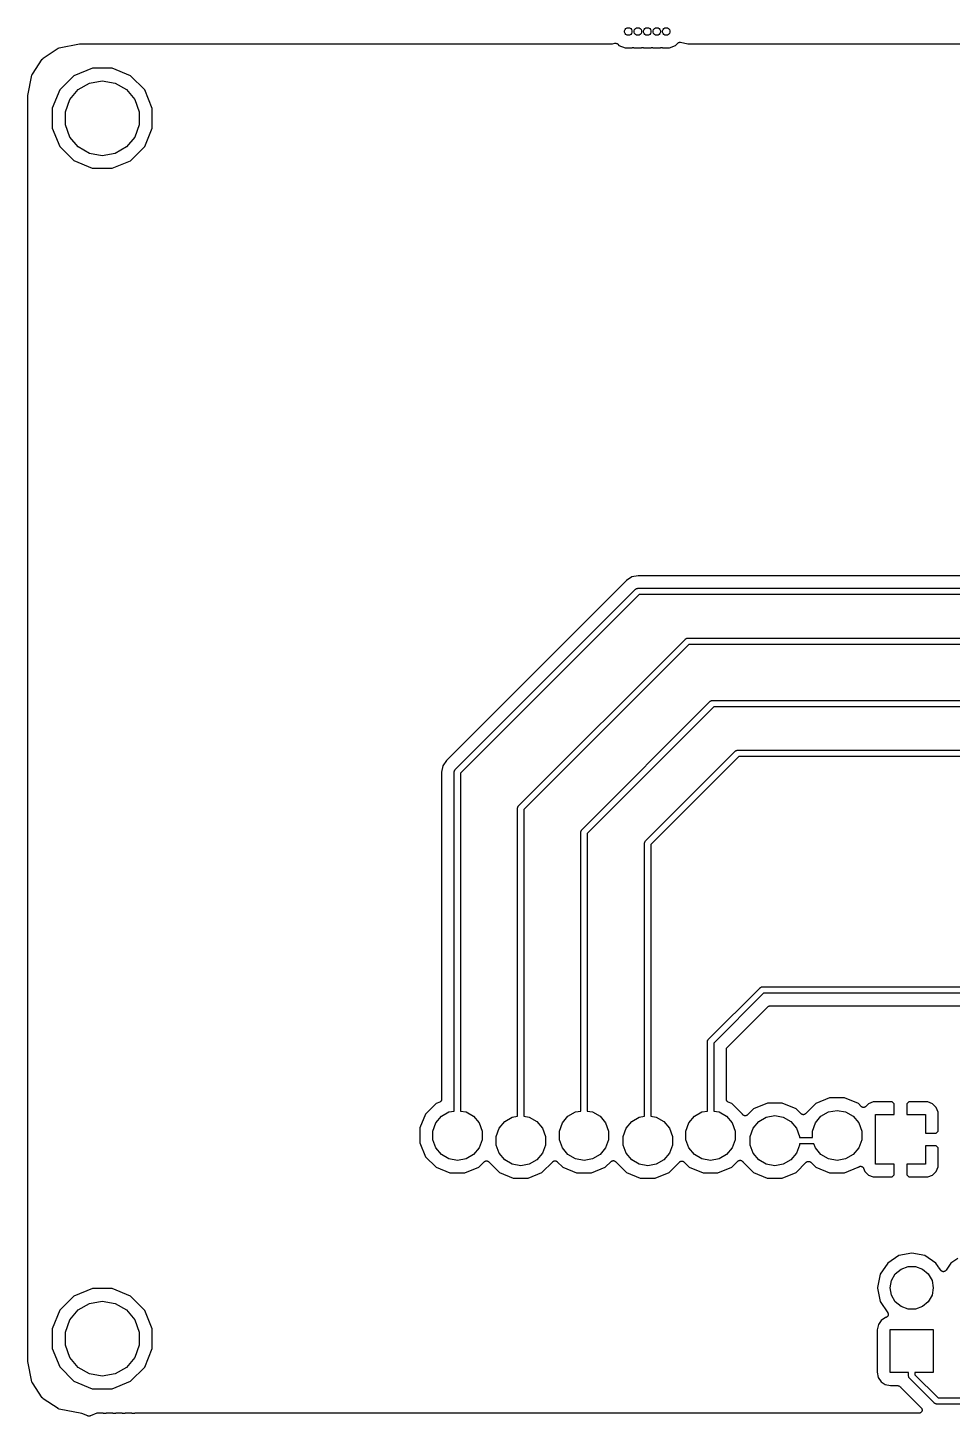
# Model space of a CAD drawing. Extents: x 94.5 to 178, y -163.6 to -72.4.
# Drawn here: x 94.5 to 131.6, y -128.1 to -72.4 of the extents above; entities that cross this region are included whole.
import ezdxf

# ---------------------------------------------------------------- set-up
doc = ezdxf.new("R2010")
doc.units = 0
doc.header["$MEASUREMENT"] = 0
doc.layers.add('BLACK', color=7, linetype='CONTINUOUS')

msp = doc.modelspace()

# ---------------------------------------------------------------- linework, layer by layer
at = {"layer": 'Black'}
for p, q in [((118.47, -72.4909), (118.488, -72.4417)), ((118.488, -72.4417), (118.521, -72.4017)), ((118.521, -72.4017), (118.567, -72.3755)), ((118.567, -72.3755), (118.618, -72.3664)), ((118.618, -72.3664), (118.669, -72.3755)), ((118.669, -72.3755), (118.715, -72.4017)), ((118.715, -72.4017), (118.748, -72.4417)), ((118.748, -72.4417), (118.766, -72.4909)), ((118.851, -72.4909), (118.869, -72.4417)), ((118.869, -72.4417), (118.902, -72.4017)), ((118.902, -72.4017), (118.948, -72.3755)), ((118.948, -72.3755), (118.999, -72.3664)), ((118.999, -72.3664), (119.05, -72.3755)), ((119.05, -72.3755), (119.096, -72.4017)), ((119.096, -72.4017), (119.129, -72.4417)), ((119.129, -72.4417), (119.147, -72.4909)), ((119.232, -72.4909), (119.25, -72.4417)), ((119.25, -72.4417), (119.283, -72.4017)), ((119.283, -72.4017), (119.329, -72.3755)), ((119.329, -72.3755), (119.38, -72.3664)), ((119.38, -72.3664), (119.431, -72.3755)), ((119.431, -72.3755), (119.477, -72.4017)), ((119.477, -72.4017), (119.51, -72.4417)), ((119.51, -72.4417), (119.528, -72.4909)), ((119.613, -72.4909), (119.631, -72.4417)), ((119.631, -72.4417), (119.664, -72.4017)), ((119.664, -72.4017), (119.71, -72.3755)), ((119.71, -72.3755), (119.761, -72.3664)), ((119.761, -72.3664), (119.812, -72.3755)), ((119.812, -72.3755), (119.858, -72.4017)), ((119.858, -72.4017), (119.891, -72.4417)), ((119.891, -72.4417), (119.909, -72.4909)), ((119.994, -72.4909), (120.012, -72.4417)), ((120.012, -72.4417), (120.045, -72.4017)), ((120.045, -72.4017), (120.091, -72.3755)), ((120.091, -72.3755), (120.142, -72.3664)), ((120.142, -72.3664), (120.193, -72.3755)), ((120.193, -72.3755), (120.239, -72.4017)), ((120.239, -72.4017), (120.272, -72.4417)), ((120.272, -72.4417), (120.29, -72.4909)), ((95.77, -73.1729), (96.587, -73.0104)), ((96.587, -73.0104), (96.5995, -73.0102)), ((96.5995, -73.0102), (96.6118, -73.008)), ((96.6118, -73.008), (117.987, -73.008)), ((117.987, -73.008), (118.08, -72.9896)), ((118.08, -72.9896), (118.098, -72.9892)), ((118.098, -72.9892), (118.116, -72.9876)), ((118.116, -72.9876), (118.12, -72.9887)), ((118.12, -72.9887), (118.124, -72.9886)), ((118.124, -72.9886), (118.141, -72.9944)), ((118.141, -72.9944), (118.159, -72.9991)), ((118.159, -72.9991), (118.162, -73.0015)), ((118.162, -73.0015), (118.166, -73.0028)), ((118.166, -73.0028), (118.18, -73.0141)), ((118.18, -73.0141), (118.195, -73.0244)), ((118.195, -73.0244), (118.245, -73.0745)), ((118.47, -72.5431), (118.47, -72.4909)), ((118.488, -72.5923), (118.47, -72.5431)), ((118.521, -72.6323), (118.488, -72.5923)), ((118.567, -72.6585), (118.521, -72.6323)), ((118.618, -72.6676), (118.567, -72.6585)), ((118.669, -72.6585), (118.618, -72.6676)), ((118.715, -72.6323), (118.669, -72.6585)), ((118.748, -72.5923), (118.715, -72.6323)), ((118.766, -72.5431), (118.748, -72.5923)), ((118.766, -72.4909), (118.766, -72.5431)), ((118.851, -72.5431), (118.851, -72.4909)), ((118.869, -72.5923), (118.851, -72.5431)), ((118.902, -72.6323), (118.869, -72.5923)), ((118.948, -72.6585), (118.902, -72.6323)), ((118.999, -72.6676), (118.948, -72.6585)), ((119.05, -72.6585), (118.999, -72.6676)), ((119.096, -72.6323), (119.05, -72.6585)), ((119.129, -72.5923), (119.096, -72.6323)), ((119.147, -72.5431), (119.129, -72.5923)), ((119.147, -72.4909), (119.147, -72.5431)), ((119.232, -72.5431), (119.232, -72.4909)), ((119.25, -72.5923), (119.232, -72.5431)), ((119.283, -72.6323), (119.25, -72.5923)), ((119.329, -72.6585), (119.283, -72.6323)), ((119.38, -72.6676), (119.329, -72.6585)), ((119.431, -72.6585), (119.38, -72.6676)), ((119.477, -72.6323), (119.431, -72.6585)), ((119.51, -72.5923), (119.477, -72.6323)), ((119.528, -72.5431), (119.51, -72.5923)), ((119.528, -72.4909), (119.528, -72.5431)), ((119.613, -72.5431), (119.613, -72.4909)), ((119.631, -72.5923), (119.613, -72.5431)), ((119.664, -72.6323), (119.631, -72.5923)), ((119.71, -72.6585), (119.664, -72.6323)), ((119.761, -72.6676), (119.71, -72.6585)), ((119.812, -72.6585), (119.761, -72.6676)), ((119.858, -72.6323), (119.812, -72.6585)), ((119.891, -72.5923), (119.858, -72.6323)), ((119.909, -72.5431), (119.891, -72.5923)), ((119.909, -72.4909), (119.909, -72.5431)), ((119.994, -72.5431), (119.994, -72.4909)), ((120.012, -72.5923), (119.994, -72.5431)), ((120.045, -72.6323), (120.012, -72.5923)), ((120.091, -72.6585), (120.045, -72.6323)), ((120.142, -72.6676), (120.091, -72.6585)), ((120.193, -72.6585), (120.142, -72.6676)), ((120.239, -72.6323), (120.193, -72.6585)), ((120.272, -72.5923), (120.239, -72.6323)), ((120.29, -72.5431), (120.272, -72.5923)), ((120.29, -72.4909), (120.29, -72.5431)), ((120.514, -73.0752), (120.605, -72.9844)), ((120.605, -72.9844), (120.62, -72.9742)), ((120.62, -72.9742), (120.634, -72.963)), ((120.634, -72.963), (120.638, -72.9616)), ((120.638, -72.9616), (120.641, -72.9592)), ((120.641, -72.9592), (120.659, -72.9545)), ((120.659, -72.9545), (120.676, -72.9488)), ((120.676, -72.9488), (120.68, -72.9489)), ((120.68, -72.9489), (120.684, -72.9478)), ((120.684, -72.9478), (120.702, -72.9494)), ((120.702, -72.9494), (120.72, -72.9497)), ((120.72, -72.9497), (121.013, -73.008)), ((121.013, -73.008), (175.888, -73.008)), ((95.1264, -73.5914), (95.7242, -73.1919)), ((95.7242, -73.1919), (95.7268, -73.1908)), ((95.7268, -73.1908), (95.7289, -73.1889)), ((95.7289, -73.1889), (95.7469, -73.1819)), ((95.7469, -73.1819), (95.7646, -73.1741)), ((95.7646, -73.1741), (95.7674, -73.174)), ((95.7674, -73.174), (95.77, -73.1729)), ((118.245, -73.0745), (118.487, -73.1749)), ((118.487, -73.1749), (118.748, -73.1751)), ((118.748, -73.1751), (118.76, -73.1704)), ((118.76, -73.1704), (118.765, -73.1692)), ((118.765, -73.1692), (118.77, -73.1666)), ((118.77, -73.1666), (118.787, -73.1645)), ((118.787, -73.1645), (118.803, -73.1609)), ((118.803, -73.1609), (118.808, -73.1616)), ((118.808, -73.1616), (118.814, -73.1609)), ((118.814, -73.1609), (118.83, -73.1645)), ((118.83, -73.1645), (118.847, -73.1667)), ((118.847, -73.1667), (118.851, -73.1693)), ((118.851, -73.1693), (118.857, -73.1705)), ((118.857, -73.1705), (118.868, -73.1749)), ((118.868, -73.1749), (119.129, -73.1751)), ((119.129, -73.1751), (119.141, -73.1704)), ((119.141, -73.1704), (119.146, -73.1692)), ((119.146, -73.1692), (119.151, -73.1666)), ((119.151, -73.1666), (119.168, -73.1645)), ((119.168, -73.1645), (119.184, -73.1609)), ((119.184, -73.1609), (119.189, -73.1616)), ((119.189, -73.1616), (119.195, -73.1609)), ((119.195, -73.1609), (119.211, -73.1645)), ((119.211, -73.1645), (119.228, -73.1667)), ((119.228, -73.1667), (119.232, -73.1693)), ((119.232, -73.1693), (119.238, -73.1705)), ((119.238, -73.1705), (119.249, -73.1749)), ((119.249, -73.1749), (119.51, -73.1751)), ((119.51, -73.1751), (119.522, -73.1704)), ((119.522, -73.1704), (119.527, -73.1692)), ((119.527, -73.1692), (119.532, -73.1666)), ((119.532, -73.1666), (119.549, -73.1645)), ((119.549, -73.1645), (119.565, -73.1609)), ((119.565, -73.1609), (119.57, -73.1616)), ((119.57, -73.1616), (119.576, -73.1609)), ((119.576, -73.1609), (119.592, -73.1645)), ((119.592, -73.1645), (119.609, -73.1667)), ((119.609, -73.1667), (119.613, -73.1693)), ((119.613, -73.1693), (119.619, -73.1705)), ((119.619, -73.1705), (119.63, -73.1749)), ((119.63, -73.1749), (119.891, -73.1751)), ((119.891, -73.1751), (119.903, -73.1704)), ((119.903, -73.1704), (119.908, -73.1692)), ((119.908, -73.1692), (119.913, -73.1666)), ((119.913, -73.1666), (119.93, -73.1645)), ((119.93, -73.1645), (119.946, -73.1609)), ((119.946, -73.1609), (119.951, -73.1616)), ((119.951, -73.1616), (119.957, -73.1609)), ((119.957, -73.1609), (119.973, -73.1645)), ((119.973, -73.1645), (119.99, -73.1667)), ((119.99, -73.1667), (119.994, -73.1693)), ((119.994, -73.1693), (120, -73.1705)), ((120, -73.1705), (120.011, -73.1749)), ((120.011, -73.1749), (120.272, -73.1751)), ((120.272, -73.1751), (120.514, -73.0752)), ((94.6919, -74.2242), (95.0914, -73.6264)), ((95.0914, -73.6264), (95.0933, -73.6244)), ((95.0933, -73.6244), (95.0945, -73.6219)), ((95.0945, -73.6219), (95.1085, -73.6085)), ((95.1085, -73.6085), (95.1219, -73.5946)), ((95.1219, -73.5946), (95.1244, -73.5933)), ((95.1244, -73.5933), (95.1264, -73.5914)), ((97.1023, -73.9917), (96.364, -74.2967)), ((97.9012, -73.9923), (97.1023, -73.9917)), ((98.6389, -74.2987), (97.9012, -73.9923)), ((94.5104, -75.087), (94.6729, -74.27)), ((94.6729, -74.27), (94.674, -74.2674)), ((94.674, -74.2674), (94.6741, -74.2646)), ((94.6741, -74.2646), (94.6819, -74.2469)), ((94.6819, -74.2469), (94.6889, -74.2289)), ((94.6889, -74.2289), (94.6908, -74.2268)), ((94.6908, -74.2268), (94.6919, -74.2242)), ((96.364, -74.2967), (95.7987, -74.8611)), ((96.5321, -74.8465), (96.985, -74.5851)), ((96.985, -74.5851), (97.5, -74.4943)), ((97.5, -74.4943), (98.015, -74.5851)), ((98.015, -74.5851), (98.4679, -74.8465)), ((99.2033, -74.864), (98.6389, -74.2987)), ((94.508, -75.1118), (94.5102, -75.0995)), ((94.508, -125.888), (94.508, -75.1118)), ((94.5102, -75.0995), (94.5104, -75.087)), ((95.7987, -74.8611), (95.4923, -75.5988)), ((96.0171, -75.7385), (96.196, -75.2471)), ((96.196, -75.2471), (96.5321, -74.8465)), ((98.4679, -74.8465), (98.804, -75.2471)), ((98.804, -75.2471), (98.9829, -75.7385)), ((99.5083, -75.6023), (99.2033, -74.864)), ((95.4923, -75.5988), (95.4917, -76.3977)), ((96.0171, -76.2615), (96.0171, -75.7385)), ((98.9829, -75.7385), (98.9829, -76.2615)), ((99.5077, -76.4012), (99.5083, -75.6023)), ((96.196, -76.7529), (96.0171, -76.2615)), ((98.9829, -76.2615), (98.804, -76.7529)), ((95.4917, -76.3977), (95.7967, -77.136)), ((96.5321, -77.1535), (96.196, -76.7529)), ((98.804, -76.7529), (98.4679, -77.1535)), ((99.2013, -77.1389), (99.5077, -76.4012)), ((95.7967, -77.136), (96.3611, -77.7013)), ((96.985, -77.4149), (96.5321, -77.1535)), ((97.5, -77.5057), (96.985, -77.4149)), ((98.015, -77.4149), (97.5, -77.5057)), ((98.4679, -77.1535), (98.015, -77.4149)), ((98.636, -77.7033), (99.2013, -77.1389)), ((96.3611, -77.7013), (97.0988, -78.0077)), ((97.0988, -78.0077), (97.8977, -78.0083)), ((97.8977, -78.0083), (98.636, -77.7033)), ((118.542, -94.5598), (111.32, -101.782)), ((118.758, -94.4156), (118.542, -94.5598)), ((119.013, -94.365), (118.758, -94.4156)), ((140.684, -94.365), (119.013, -94.365)), ((111.67, -102.15), (118.91, -94.9102)), ((119.053, -95.127), (111.887, -102.293)), ((118.91, -94.9102), (118.915, -94.907)), ((118.915, -94.907), (118.918, -94.9027)), ((118.918, -94.9027), (118.933, -94.8944)), ((118.933, -94.8944), (118.946, -94.8849)), ((118.946, -94.8849), (118.952, -94.8835)), ((118.952, -94.8835), (118.957, -94.8807)), ((118.957, -94.8807), (118.973, -94.8778)), ((118.973, -94.8778), (118.989, -94.8735)), ((118.989, -94.8735), (118.994, -94.874)), ((118.994, -94.874), (119, -94.873)), ((119, -94.873), (140.947, -94.873)), ((141, -95.127), (119.053, -95.127)), ((114.21, -103.61), (120.91, -96.9102)), ((120.91, -96.9102), (120.915, -96.907)), ((120.915, -96.907), (120.918, -96.9027)), ((120.918, -96.9027), (120.933, -96.8944)), ((120.933, -96.8944), (120.946, -96.8849)), ((120.946, -96.8849), (120.952, -96.8835)), ((120.952, -96.8835), (120.957, -96.8807)), ((120.957, -96.8807), (120.973, -96.8778)), ((120.973, -96.8778), (120.989, -96.8735)), ((120.989, -96.8735), (120.994, -96.874)), ((120.994, -96.874), (121, -96.873)), ((121, -96.873), (146.447, -96.873)), ((121.053, -97.127), (114.427, -103.753)), ((146.5, -97.127), (121.053, -97.127)), ((116.75, -104.57), (121.91, -99.4102)), ((122.053, -99.627), (116.967, -104.713)), ((121.91, -99.4102), (121.915, -99.407)), ((121.915, -99.407), (121.918, -99.4027)), ((121.918, -99.4027), (121.933, -99.3944)), ((121.933, -99.3944), (121.946, -99.3849)), ((121.946, -99.3849), (121.952, -99.3835)), ((121.952, -99.3835), (121.957, -99.3807)), ((121.957, -99.3807), (121.973, -99.3778)), ((121.973, -99.3778), (121.989, -99.3735)), ((121.989, -99.3735), (121.994, -99.374)), ((121.994, -99.374), (122, -99.373)), ((122, -99.373), (152.947, -99.373)), ((153, -99.627), (122.053, -99.627)), ((119.31, -105.01), (122.91, -101.41)), ((122.91, -101.41), (122.915, -101.407)), ((122.915, -101.407), (122.918, -101.403)), ((122.918, -101.403), (122.933, -101.394)), ((122.933, -101.394), (122.946, -101.385)), ((122.946, -101.385), (122.952, -101.383)), ((122.952, -101.383), (122.957, -101.381)), ((122.957, -101.381), (122.973, -101.378)), ((122.973, -101.378), (122.989, -101.373)), ((122.989, -101.373), (122.994, -101.374)), ((122.994, -101.374), (123, -101.373)), ((123, -101.373), (144, -101.373)), ((111.176, -101.998), (111.125, -102.253)), ((111.32, -101.782), (111.176, -101.998)), ((123.053, -101.627), (119.527, -105.153)), ((143.947, -101.627), (123.053, -101.627)), ((111.125, -102.253), (111.125, -115.386)), ((111.633, -102.229), (111.638, -102.213)), ((111.634, -102.234), (111.633, -102.229)), ((111.633, -102.24), (111.634, -102.234)), ((111.633, -115.859), (111.633, -102.24)), ((111.638, -102.213), (111.641, -102.197)), ((111.641, -102.197), (111.643, -102.192)), ((111.643, -102.192), (111.645, -102.186)), ((111.645, -102.186), (111.654, -102.173)), ((111.654, -102.173), (111.663, -102.158)), ((111.663, -102.158), (111.667, -102.155)), ((111.667, -102.155), (111.67, -102.15)), ((111.887, -102.293), (111.887, -115.859)), ((114.173, -103.689), (114.178, -103.673)), ((114.174, -103.694), (114.173, -103.689)), ((114.178, -103.673), (114.181, -103.657)), ((114.181, -103.657), (114.183, -103.652)), ((114.183, -103.652), (114.185, -103.646)), ((114.185, -103.646), (114.194, -103.633)), ((114.194, -103.633), (114.203, -103.618)), ((114.203, -103.618), (114.207, -103.615)), ((114.207, -103.615), (114.21, -103.61)), ((114.173, -103.7), (114.174, -103.694)), ((114.173, -116.069), (114.173, -103.7)), ((114.427, -103.753), (114.427, -116.069)), ((116.713, -104.649), (116.718, -104.633)), ((116.714, -104.654), (116.713, -104.649)), ((116.713, -104.66), (116.714, -104.654)), ((116.713, -115.859), (116.713, -104.66)), ((116.718, -104.633), (116.721, -104.617)), ((116.721, -104.617), (116.723, -104.612)), ((116.723, -104.612), (116.725, -104.606)), ((116.725, -104.606), (116.734, -104.593)), ((116.734, -104.593), (116.743, -104.578)), ((116.743, -104.578), (116.747, -104.575)), ((116.747, -104.575), (116.75, -104.57)), ((116.967, -104.713), (116.967, -115.859)), ((119.273, -105.089), (119.278, -105.073)), ((119.274, -105.094), (119.273, -105.089)), ((119.273, -105.1), (119.274, -105.094)), ((119.273, -116.069), (119.273, -105.1)), ((119.278, -105.073), (119.281, -105.057)), ((119.281, -105.057), (119.283, -105.052)), ((119.283, -105.052), (119.285, -105.046)), ((119.285, -105.046), (119.294, -105.033)), ((119.294, -105.033), (119.303, -105.018)), ((119.303, -105.018), (119.307, -105.015)), ((119.307, -105.015), (119.31, -105.01)), ((119.527, -105.153), (119.527, -116.069)), ((121.83, -112.99), (123.91, -110.91)), ((123.91, -110.91), (123.915, -110.907)), ((123.915, -110.907), (123.918, -110.903)), ((123.918, -110.903), (123.933, -110.894)), ((123.933, -110.894), (123.946, -110.885)), ((123.946, -110.885), (123.952, -110.883)), ((123.952, -110.883), (123.957, -110.881)), ((123.957, -110.881), (123.973, -110.878)), ((123.973, -110.878), (123.989, -110.873)), ((123.989, -110.873), (123.994, -110.874)), ((123.994, -110.874), (124, -110.873)), ((124, -110.873), (152.447, -110.873)), ((124.053, -111.127), (122.047, -113.133)), ((152.5, -111.127), (124.053, -111.127)), ((122.592, -113.306), (124.226, -111.672)), ((124.226, -111.672), (124.23, -111.669)), ((124.23, -111.669), (124.234, -111.665)), ((124.234, -111.665), (124.248, -111.656)), ((124.248, -111.656), (124.262, -111.647)), ((124.262, -111.647), (124.267, -111.645)), ((124.267, -111.645), (124.272, -111.643)), ((124.272, -111.643), (124.289, -111.64)), ((124.289, -111.64), (124.305, -111.635)), ((124.305, -111.635), (124.31, -111.636)), ((124.31, -111.636), (124.316, -111.635)), ((124.316, -111.635), (152.487, -111.635)), ((121.793, -113.069), (121.798, -113.053)), ((121.794, -113.074), (121.793, -113.069)), ((121.793, -113.08), (121.794, -113.074)), ((121.793, -115.859), (121.793, -113.08)), ((121.798, -113.053), (121.801, -113.037)), ((121.801, -113.037), (121.803, -113.032)), ((121.803, -113.032), (121.805, -113.026)), ((121.805, -113.026), (121.814, -113.013)), ((121.814, -113.013), (121.823, -112.998)), ((121.823, -112.998), (121.827, -112.995)), ((121.827, -112.995), (121.83, -112.99)), ((122.047, -113.133), (122.047, -115.859)), ((122.555, -113.385), (122.56, -113.369)), ((122.556, -113.39), (122.555, -113.385)), ((122.555, -113.396), (122.556, -113.39)), ((122.555, -115.386), (122.555, -113.396)), ((122.56, -113.369), (122.563, -113.352)), ((122.563, -113.352), (122.565, -113.347)), ((122.565, -113.347), (122.567, -113.342)), ((122.567, -113.342), (122.576, -113.328)), ((122.576, -113.328), (122.585, -113.314)), ((122.585, -113.314), (122.589, -113.31)), ((122.589, -113.31), (122.592, -113.306)), ((111.125, -115.386), (111.124, -115.394)), ((111.124, -115.394), (111.124, -115.402)), ((122.556, -115.394), (122.555, -115.386)), ((122.556, -115.403), (122.556, -115.394)), ((126.701, -115.332), (126.147, -115.561)), ((127.301, -115.332), (126.701, -115.332)), ((127.855, -115.562), (127.301, -115.332)), ((110.907, -115.561), (110.482, -115.985)), ((111.046, -115.503), (110.907, -115.561)), ((111.054, -115.499), (111.046, -115.503)), ((111.062, -115.496), (111.054, -115.499)), ((111.072, -115.487), (111.062, -115.496)), ((111.084, -115.479), (111.072, -115.487)), ((111.089, -115.473), (111.084, -115.479)), ((111.095, -115.467), (111.089, -115.473)), ((111.102, -115.455), (111.095, -115.467)), ((111.111, -115.445), (111.102, -115.455)), ((111.113, -115.436), (111.111, -115.445)), ((111.117, -115.429), (111.113, -115.436)), ((111.115, -116.071), (111.417, -115.897)), ((111.12, -115.416), (111.117, -115.429)), ((111.124, -115.402), (111.12, -115.416)), ((111.417, -115.897), (111.633, -115.859)), ((111.887, -115.859), (112.103, -115.897)), ((112.103, -115.897), (112.405, -116.071)), ((116.195, -116.071), (116.497, -115.897)), ((116.497, -115.897), (116.713, -115.859)), ((116.967, -115.859), (117.183, -115.897)), ((117.183, -115.897), (117.485, -116.071)), ((121.275, -116.071), (121.577, -115.897)), ((121.577, -115.897), (121.793, -115.859)), ((122.047, -115.859), (122.263, -115.897)), ((122.263, -115.897), (122.565, -116.071)), ((122.56, -115.416), (122.556, -115.403)), ((122.563, -115.429), (122.56, -115.416)), ((122.567, -115.437), (122.563, -115.429)), ((122.569, -115.445), (122.567, -115.437)), ((122.578, -115.456), (122.569, -115.445)), ((122.585, -115.468), (122.578, -115.456)), ((122.591, -115.473), (122.585, -115.468)), ((122.596, -115.48), (122.591, -115.473)), ((122.608, -115.487), (122.596, -115.48)), ((122.619, -115.496), (122.608, -115.487)), ((122.626, -115.499), (122.619, -115.496)), ((122.633, -115.503), (122.626, -115.499)), ((122.775, -115.562), (122.633, -115.503)), ((123.204, -115.992), (122.775, -115.562)), ((123.647, -115.771), (123.401, -116.016)), ((124.201, -115.542), (123.647, -115.771)), ((124.801, -115.542), (124.201, -115.542)), ((125.355, -115.772), (124.801, -115.542)), ((125.555, -115.972), (125.355, -115.772)), ((126.147, -115.561), (125.735, -115.972)), ((126.355, -116.071), (126.657, -115.897)), ((126.657, -115.897), (127, -115.836)), ((127, -115.836), (127.343, -115.897)), ((127.343, -115.897), (127.645, -116.071)), ((127.972, -115.68), (127.855, -115.562)), ((127.981, -115.686), (127.972, -115.68)), ((127.989, -115.694), (127.981, -115.686)), ((127.999, -115.698), (127.989, -115.694)), ((128.008, -115.705), (127.999, -115.698)), ((128.019, -115.708), (128.008, -115.705)), ((128.029, -115.712), (128.019, -115.708)), ((128.04, -115.713), (128.029, -115.712)), ((128.051, -115.716), (128.04, -115.713)), ((128.062, -115.715), (128.051, -115.716)), ((128.073, -115.716), (128.062, -115.715)), ((128.084, -115.713), (128.073, -115.716)), ((128.095, -115.712), (128.084, -115.713)), ((128.105, -115.708), (128.095, -115.712)), ((128.116, -115.705), (128.105, -115.708)), ((128.125, -115.699), (128.116, -115.705)), ((128.135, -115.694), (128.125, -115.699)), ((128.143, -115.686), (128.135, -115.694)), ((128.152, -115.68), (128.143, -115.686)), ((128.262, -115.569), (128.152, -115.68)), ((128.449, -115.492), (128.262, -115.569)), ((129.212, -115.492), (128.449, -115.492)), ((129.296, -115.576), (129.212, -115.492)), ((129.296, -116), (129.296, -115.576)), ((129.888, -115.492), (129.804, -115.576)), ((129.804, -115.576), (129.804, -116)), ((130.651, -115.492), (129.888, -115.492)), ((130.838, -115.569), (130.651, -115.492)), ((130.981, -115.712), (130.838, -115.569)), ((131.058, -115.899), (130.981, -115.712)), ((131.058, -116.662), (131.058, -115.899)), ((110.482, -115.985), (110.252, -116.539)), ((110.771, -116.666), (110.891, -116.338)), ((110.891, -116.338), (111.115, -116.071)), ((112.405, -116.071), (112.629, -116.338)), ((112.629, -116.338), (112.749, -116.666)), ((113.431, -116.548), (113.655, -116.281)), ((113.655, -116.281), (113.957, -116.107)), ((113.957, -116.107), (114.173, -116.069)), ((114.427, -116.069), (114.643, -116.107)), ((114.643, -116.107), (114.945, -116.281)), ((114.945, -116.281), (115.169, -116.548)), ((115.851, -116.666), (115.971, -116.338)), ((115.971, -116.338), (116.195, -116.071)), ((117.485, -116.071), (117.709, -116.338)), ((117.709, -116.338), (117.829, -116.666)), ((118.531, -116.548), (118.755, -116.281)), ((118.755, -116.281), (119.057, -116.107)), ((119.057, -116.107), (119.273, -116.069)), ((119.527, -116.069), (119.743, -116.107)), ((119.743, -116.107), (120.045, -116.281)), ((120.045, -116.281), (120.269, -116.548)), ((120.931, -116.666), (121.051, -116.338)), ((121.051, -116.338), (121.275, -116.071)), ((122.565, -116.071), (122.789, -116.338)), ((122.789, -116.338), (122.909, -116.666)), ((123.207, -115.999), (123.204, -115.992)), ((123.213, -116.005), (123.207, -115.999)), ((123.218, -116.012), (123.213, -116.005)), ((123.229, -116.02), (123.218, -116.012)), ((123.239, -116.03), (123.229, -116.02)), ((123.246, -116.034), (123.239, -116.03)), ((123.253, -116.039), (123.246, -116.034)), ((123.266, -116.043), (123.253, -116.039)), ((123.279, -116.049), (123.266, -116.043)), ((123.287, -116.05), (123.279, -116.049)), ((123.295, -116.052), (123.287, -116.05)), ((123.309, -116.052), (123.295, -116.052)), ((123.322, -116.053), (123.309, -116.052)), ((123.331, -116.051), (123.322, -116.053)), ((123.339, -116.05), (123.331, -116.051)), ((123.352, -116.045), (123.339, -116.05)), ((123.365, -116.041), (123.352, -116.045)), ((123.372, -116.037), (123.365, -116.041)), ((123.38, -116.033), (123.372, -116.037)), ((123.39, -116.024), (123.38, -116.033)), ((123.401, -116.016), (123.39, -116.024)), ((123.631, -116.548), (123.855, -116.281)), ((123.855, -116.281), (124.157, -116.107)), ((124.157, -116.107), (124.5, -116.046)), ((124.5, -116.046), (124.843, -116.107)), ((124.843, -116.107), (125.145, -116.281)), ((125.145, -116.281), (125.369, -116.548)), ((125.564, -115.979), (125.555, -115.972)), ((125.572, -115.987), (125.564, -115.979)), ((125.582, -115.991), (125.572, -115.987)), ((125.591, -115.998), (125.582, -115.991)), ((125.602, -116.001), (125.591, -115.998)), ((125.612, -116.005), (125.602, -116.001)), ((125.623, -116.006), (125.612, -116.005)), ((125.634, -116.009), (125.623, -116.006)), ((125.645, -116.008), (125.634, -116.009)), ((125.656, -116.009), (125.645, -116.008)), ((125.667, -116.006), (125.656, -116.009)), ((125.678, -116.005), (125.667, -116.006)), ((125.688, -116.001), (125.678, -116.005)), ((125.698, -115.998), (125.688, -116.001)), ((125.708, -115.991), (125.698, -115.998)), ((125.718, -115.987), (125.708, -115.991)), ((125.725, -115.979), (125.718, -115.987)), ((125.735, -115.972), (125.725, -115.979)), ((126.011, -116.666), (126.131, -116.338)), ((126.131, -116.338), (126.355, -116.071)), ((127.645, -116.071), (127.869, -116.338)), ((127.869, -116.338), (127.989, -116.666)), ((128.55, -118), (128.55, -116)), ((128.55, -116), (129.296, -116)), ((129.804, -116), (130.55, -116)), ((130.55, -116), (130.55, -116.746)), ((110.252, -116.539), (110.252, -117.139)), ((110.771, -117.014), (110.771, -116.666)), ((110.891, -117.342), (110.771, -117.014)), ((112.749, -117.014), (112.629, -117.342)), ((112.749, -116.666), (112.749, -117.014)), ((113.311, -116.876), (113.431, -116.548)), ((113.311, -117.224), (113.311, -116.876)), ((115.169, -116.548), (115.289, -116.876)), ((115.289, -116.876), (115.289, -117.224)), ((115.851, -117.014), (115.851, -116.666)), ((115.971, -117.342), (115.851, -117.014)), ((117.829, -117.014), (117.709, -117.342)), ((117.829, -116.666), (117.829, -117.014)), ((118.411, -116.876), (118.531, -116.548)), ((118.411, -117.224), (118.411, -116.876)), ((120.269, -116.548), (120.389, -116.876)), ((120.389, -116.876), (120.389, -117.224)), ((120.931, -117.014), (120.931, -116.666)), ((121.051, -117.342), (120.931, -117.014)), ((122.909, -117.014), (122.789, -117.342)), ((122.909, -116.666), (122.909, -117.014)), ((123.511, -116.876), (123.631, -116.548)), ((123.511, -117.224), (123.511, -116.876)), ((125.369, -116.548), (125.489, -116.876)), ((125.489, -116.876), (125.489, -116.923)), ((125.489, -116.923), (126.011, -116.923)), ((126.011, -116.923), (126.011, -116.666)), ((127.989, -117.014), (127.869, -117.342)), ((127.989, -116.666), (127.989, -117.014)), ((130.55, -116.746), (130.974, -116.746)), ((130.974, -116.746), (131.058, -116.662)), ((110.252, -117.139), (110.481, -117.693)), ((111.115, -117.609), (110.891, -117.342)), ((111.417, -117.783), (111.115, -117.609)), ((112.405, -117.609), (112.103, -117.783)), ((112.629, -117.342), (112.405, -117.609)), ((113.431, -117.552), (113.311, -117.224)), ((113.655, -117.819), (113.431, -117.552)), ((115.169, -117.552), (114.945, -117.819)), ((115.289, -117.224), (115.169, -117.552)), ((116.195, -117.609), (115.971, -117.342)), ((116.497, -117.783), (116.195, -117.609)), ((117.485, -117.609), (117.183, -117.783)), ((117.709, -117.342), (117.485, -117.609)), ((118.531, -117.552), (118.411, -117.224)), ((118.755, -117.819), (118.531, -117.552)), ((120.269, -117.552), (120.045, -117.819)), ((120.389, -117.224), (120.269, -117.552)), ((121.275, -117.609), (121.051, -117.342)), ((121.577, -117.783), (121.275, -117.609)), ((122.565, -117.609), (122.263, -117.783)), ((122.789, -117.342), (122.565, -117.609)), ((123.631, -117.552), (123.511, -117.224)), ((123.855, -117.819), (123.631, -117.552)), ((125.369, -117.552), (125.145, -117.819)), ((125.489, -117.224), (125.369, -117.552)), ((126.071, -117.177), (125.489, -117.177)), ((125.489, -117.177), (125.489, -117.224)), ((126.131, -117.342), (126.071, -117.177)), ((126.355, -117.609), (126.131, -117.342)), ((126.657, -117.783), (126.355, -117.609)), ((127.645, -117.609), (127.343, -117.783)), ((127.869, -117.342), (127.645, -117.609)), ((130.55, -117.254), (130.55, -118)), ((130.974, -117.254), (130.55, -117.254)), ((131.058, -117.338), (130.974, -117.254)), ((131.058, -118.101), (131.058, -117.338)), ((110.481, -117.693), (110.905, -118.118)), ((110.905, -118.118), (111.459, -118.348)), ((111.76, -117.844), (111.417, -117.783)), ((112.103, -117.783), (111.76, -117.844)), ((112.059, -118.348), (112.613, -118.119)), ((112.613, -118.119), (112.835, -117.897)), ((112.835, -117.897), (112.845, -117.891)), ((112.845, -117.891), (112.852, -117.883)), ((112.852, -117.883), (112.863, -117.878)), ((112.863, -117.878), (112.872, -117.872)), ((112.872, -117.872), (112.882, -117.869)), ((112.882, -117.869), (112.892, -117.864)), ((112.892, -117.864), (112.904, -117.863)), ((112.904, -117.863), (112.914, -117.861)), ((112.914, -117.861), (112.925, -117.862)), ((112.925, -117.862), (112.936, -117.861)), ((112.936, -117.861), (112.947, -117.863)), ((112.947, -117.863), (112.958, -117.864)), ((112.958, -117.864), (112.968, -117.869)), ((112.968, -117.869), (112.979, -117.872)), ((112.979, -117.872), (112.988, -117.878)), ((112.988, -117.878), (112.998, -117.883)), ((112.998, -117.883), (113.006, -117.891)), ((113.006, -117.891), (113.015, -117.897)), ((113.015, -117.897), (113.445, -118.328)), ((113.957, -117.993), (113.655, -117.819)), ((114.3, -118.054), (113.957, -117.993)), ((114.643, -117.993), (114.3, -118.054)), ((114.945, -117.819), (114.643, -117.993)), ((115.153, -118.329), (115.585, -117.898)), ((115.585, -117.898), (115.595, -117.891)), ((115.595, -117.891), (115.602, -117.883)), ((115.602, -117.883), (115.613, -117.879)), ((115.613, -117.879), (115.622, -117.872)), ((115.622, -117.872), (115.632, -117.869)), ((115.632, -117.869), (115.642, -117.865)), ((115.642, -117.865), (115.654, -117.864)), ((115.654, -117.864), (115.664, -117.861)), ((115.664, -117.861), (115.675, -117.862)), ((115.675, -117.862), (115.686, -117.861)), ((115.686, -117.861), (115.697, -117.864)), ((115.697, -117.864), (115.708, -117.865)), ((115.708, -117.865), (115.718, -117.869)), ((115.718, -117.869), (115.729, -117.872)), ((115.729, -117.872), (115.738, -117.879)), ((115.738, -117.879), (115.748, -117.883)), ((115.748, -117.883), (115.756, -117.891)), ((115.756, -117.891), (115.765, -117.898)), ((115.765, -117.898), (115.985, -118.118)), ((115.985, -118.118), (116.539, -118.348)), ((116.84, -117.844), (116.497, -117.783)), ((117.183, -117.783), (116.84, -117.844)), ((117.139, -118.348), (117.693, -118.119)), ((117.693, -118.119), (117.925, -117.887)), ((117.925, -117.887), (117.935, -117.881)), ((117.935, -117.881), (117.942, -117.873)), ((117.942, -117.873), (117.953, -117.868)), ((117.953, -117.868), (117.962, -117.862)), ((117.962, -117.862), (117.972, -117.859)), ((117.972, -117.859), (117.982, -117.854)), ((117.982, -117.854), (117.994, -117.853)), ((117.994, -117.853), (118.004, -117.851)), ((118.004, -117.851), (118.015, -117.852)), ((118.015, -117.852), (118.026, -117.851)), ((118.026, -117.851), (118.037, -117.853)), ((118.037, -117.853), (118.048, -117.854)), ((118.048, -117.854), (118.058, -117.859)), ((118.058, -117.859), (118.069, -117.862)), ((118.069, -117.862), (118.078, -117.868)), ((118.078, -117.868), (118.088, -117.873)), ((118.088, -117.873), (118.096, -117.881)), ((118.096, -117.881), (118.105, -117.887)), ((118.105, -117.887), (118.545, -118.328)), ((119.057, -117.993), (118.755, -117.819)), ((119.4, -118.054), (119.057, -117.993)), ((119.743, -117.993), (119.4, -118.054)), ((120.045, -117.819), (119.743, -117.993)), ((120.253, -118.329), (120.675, -117.908)), ((120.675, -117.908), (120.685, -117.901)), ((120.685, -117.901), (120.692, -117.893)), ((120.692, -117.893), (120.703, -117.889)), ((120.703, -117.889), (120.712, -117.882)), ((120.712, -117.882), (120.722, -117.879)), ((120.722, -117.879), (120.732, -117.875)), ((120.732, -117.875), (120.743, -117.874)), ((120.743, -117.874), (120.754, -117.871)), ((120.754, -117.871), (120.765, -117.872)), ((120.765, -117.872), (120.776, -117.871)), ((120.776, -117.871), (120.787, -117.874)), ((120.787, -117.874), (120.798, -117.875)), ((120.798, -117.875), (120.808, -117.879)), ((120.808, -117.879), (120.819, -117.882)), ((120.819, -117.882), (120.828, -117.889)), ((120.828, -117.889), (120.838, -117.893)), ((120.838, -117.893), (120.846, -117.901)), ((120.846, -117.901), (120.855, -117.908)), ((120.855, -117.908), (121.065, -118.118)), ((121.065, -118.118), (121.619, -118.348)), ((121.92, -117.844), (121.577, -117.783)), ((122.263, -117.783), (121.92, -117.844)), ((122.219, -118.348), (122.773, -118.119)), ((122.773, -118.119), (123.019, -117.874)), ((123.019, -117.874), (123.03, -117.866)), ((123.03, -117.866), (123.04, -117.857)), ((123.04, -117.857), (123.048, -117.853)), ((123.048, -117.853), (123.055, -117.849)), ((123.055, -117.849), (123.068, -117.845)), ((123.068, -117.845), (123.081, -117.84)), ((123.081, -117.84), (123.089, -117.839)), ((123.089, -117.839), (123.098, -117.837)), ((123.098, -117.837), (123.111, -117.838)), ((123.111, -117.838), (123.125, -117.838)), ((123.125, -117.838), (123.133, -117.84)), ((123.133, -117.84), (123.141, -117.841)), ((123.141, -117.841), (123.154, -117.847)), ((123.154, -117.847), (123.167, -117.851)), ((123.167, -117.851), (123.174, -117.856)), ((123.174, -117.856), (123.181, -117.86)), ((123.181, -117.86), (123.191, -117.87)), ((123.191, -117.87), (123.202, -117.878)), ((123.202, -117.878), (123.207, -117.885)), ((123.207, -117.885), (123.213, -117.891)), ((123.213, -117.891), (123.216, -117.898)), ((123.216, -117.898), (123.645, -118.328)), ((124.157, -117.993), (123.855, -117.819)), ((124.5, -118.054), (124.157, -117.993)), ((124.843, -117.993), (124.5, -118.054)), ((125.145, -117.819), (124.843, -117.993)), ((125.353, -118.329), (125.765, -117.918)), ((125.765, -117.918), (125.775, -117.911)), ((125.775, -117.911), (125.782, -117.903)), ((125.782, -117.903), (125.792, -117.899)), ((125.792, -117.899), (125.802, -117.892)), ((125.802, -117.892), (125.812, -117.889)), ((125.812, -117.889), (125.822, -117.885)), ((125.822, -117.885), (125.833, -117.884)), ((125.833, -117.884), (125.844, -117.881)), ((125.844, -117.881), (125.855, -117.882)), ((125.855, -117.882), (125.866, -117.881)), ((125.866, -117.881), (125.877, -117.884)), ((125.877, -117.884), (125.888, -117.885)), ((125.888, -117.885), (125.898, -117.889)), ((125.898, -117.889), (125.909, -117.892)), ((125.909, -117.892), (125.918, -117.899)), ((125.918, -117.899), (125.928, -117.903)), ((125.928, -117.903), (125.936, -117.911)), ((125.936, -117.911), (125.945, -117.918)), ((125.945, -117.918), (126.145, -118.118)), ((126.145, -118.118), (126.699, -118.348)), ((127, -117.844), (126.657, -117.783)), ((127.343, -117.783), (127, -117.844)), ((127.299, -118.348), (127.853, -118.119)), ((127.853, -118.119), (127.858, -118.115)), ((127.858, -118.115), (127.869, -118.107)), ((127.869, -118.107), (127.879, -118.097)), ((127.879, -118.097), (127.887, -118.094)), ((127.887, -118.094), (127.894, -118.089)), ((127.894, -118.089), (127.907, -118.086)), ((127.907, -118.086), (127.92, -118.081)), ((127.92, -118.081), (127.928, -118.08)), ((127.928, -118.08), (127.936, -118.078)), ((127.936, -118.078), (127.95, -118.079)), ((127.95, -118.079), (127.964, -118.079)), ((127.964, -118.079), (127.972, -118.081)), ((127.972, -118.081), (127.98, -118.082)), ((127.98, -118.082), (127.993, -118.088)), ((127.993, -118.088), (128.006, -118.092)), ((128.006, -118.092), (128.013, -118.097)), ((128.013, -118.097), (128.02, -118.101)), ((128.02, -118.101), (128.03, -118.11)), ((128.03, -118.11), (128.041, -118.119)), ((128.041, -118.119), (128.046, -118.126)), ((128.046, -118.126), (128.051, -118.132)), ((128.051, -118.132), (128.057, -118.144)), ((128.057, -118.144), (128.065, -118.156)), ((128.065, -118.156), (128.119, -118.288)), ((129.296, -118), (128.55, -118)), ((129.296, -118.424), (129.296, -118)), ((130.55, -118), (129.804, -118)), ((129.804, -118), (129.804, -118.424)), ((130.981, -118.288), (131.058, -118.101)), ((111.459, -118.348), (112.059, -118.348)), ((113.445, -118.328), (113.999, -118.558)), ((113.999, -118.558), (114.599, -118.558)), ((114.599, -118.558), (115.153, -118.329)), ((116.539, -118.348), (117.139, -118.348)), ((118.545, -118.328), (119.099, -118.558)), ((119.099, -118.558), (119.699, -118.558)), ((119.699, -118.558), (120.253, -118.329)), ((121.619, -118.348), (122.219, -118.348)), ((123.645, -118.328), (124.199, -118.558)), ((124.199, -118.558), (124.799, -118.558)), ((124.799, -118.558), (125.353, -118.329)), ((126.699, -118.348), (127.299, -118.348)), ((128.119, -118.288), (128.262, -118.431)), ((128.262, -118.431), (128.449, -118.508)), ((128.449, -118.508), (129.212, -118.508)), ((129.212, -118.508), (129.296, -118.424)), ((129.804, -118.424), (129.888, -118.508)), ((129.888, -118.508), (130.651, -118.508)), ((130.651, -118.508), (130.838, -118.431)), ((130.838, -118.431), (130.981, -118.288)), ((129.032, -121.963), (128.735, -122.407)), ((129.476, -121.666), (129.032, -121.963)), ((130, -121.562), (129.476, -121.666)), ((130.524, -121.666), (130, -121.562)), ((130.968, -121.963), (130.524, -121.666)), ((131.058, -122.097), (130.968, -121.963)), ((131.572, -121.963), (131.376, -122.256)), ((131.849, -121.778), (131.572, -121.963)), ((128.735, -122.407), (128.628, -122.943)), ((129.188, -122.661), (129.338, -122.402)), ((129.338, -122.402), (129.568, -122.209)), ((129.568, -122.209), (129.85, -122.106)), ((129.85, -122.106), (130.15, -122.106)), ((130.15, -122.106), (130.432, -122.209)), ((130.432, -122.209), (130.662, -122.402)), ((130.662, -122.402), (130.812, -122.661)), ((131.079, -122.129), (131.058, -122.097)), ((131.164, -122.256), (131.079, -122.129)), ((131.079, -122.129), (131.079, -122.129)), ((131.079, -122.129), (131.079, -122.129)), ((131.174, -122.266), (131.164, -122.256)), ((131.182, -122.277), (131.174, -122.266)), ((131.189, -122.282), (131.182, -122.277)), ((131.195, -122.288), (131.189, -122.282)), ((131.207, -122.294), (131.195, -122.288)), ((131.219, -122.302), (131.207, -122.294)), ((131.227, -122.304), (131.219, -122.302)), ((131.234, -122.308), (131.227, -122.304)), ((131.248, -122.309), (131.234, -122.308)), ((131.262, -122.312), (131.248, -122.309)), ((131.27, -122.312), (131.262, -122.312)), ((131.278, -122.312), (131.27, -122.312)), ((131.292, -122.309), (131.278, -122.312)), ((131.306, -122.308), (131.292, -122.309)), ((131.313, -122.304), (131.306, -122.308)), ((131.321, -122.302), (131.313, -122.304)), ((131.333, -122.294), (131.321, -122.302)), ((131.345, -122.288), (131.333, -122.294)), ((131.351, -122.282), (131.345, -122.288)), ((131.358, -122.277), (131.351, -122.282)), ((131.366, -122.266), (131.358, -122.277)), ((131.376, -122.256), (131.366, -122.266)), ((97.1023, -122.992), (96.364, -123.297)), ((97.9012, -122.992), (97.1023, -122.992)), ((98.6389, -123.299), (97.9012, -122.992)), ((128.628, -122.943), (128.628, -122.977)), ((128.628, -122.977), (128.735, -123.513)), ((129.136, -122.957), (129.188, -122.661)), ((129.136, -122.963), (129.136, -122.957)), ((129.188, -123.259), (129.136, -122.963)), ((130.812, -122.661), (130.864, -122.957)), ((130.864, -122.963), (130.812, -123.259)), ((130.864, -122.957), (130.864, -122.963)), ((96.364, -123.297), (95.7987, -123.861)), ((96.5321, -123.847), (96.985, -123.585)), ((96.985, -123.585), (97.5, -123.494)), ((97.5, -123.494), (98.015, -123.585)), ((98.015, -123.585), (98.4679, -123.847)), ((99.2033, -123.864), (98.6389, -123.299)), ((128.735, -123.513), (129.033, -123.959)), ((129.338, -123.518), (129.188, -123.259)), ((129.568, -123.711), (129.338, -123.518)), ((129.85, -123.814), (129.568, -123.711)), ((130.432, -123.711), (130.15, -123.814)), ((130.662, -123.518), (130.432, -123.711)), ((130.812, -123.259), (130.662, -123.518)), ((95.7987, -123.861), (95.4923, -124.599)), ((96.0171, -124.739), (96.196, -124.247)), ((96.196, -124.247), (96.5321, -123.847)), ((98.4679, -123.847), (98.804, -124.247)), ((98.804, -124.247), (98.9829, -124.739)), ((99.5083, -124.602), (99.2033, -123.864)), ((128.772, -124.268), (128.659, -124.437)), ((128.943, -124.156), (128.772, -124.268)), ((128.951, -124.154), (128.943, -124.156)), ((128.965, -124.149), (128.951, -124.154)), ((128.978, -124.146), (128.965, -124.149)), ((128.985, -124.141), (128.978, -124.146)), ((128.993, -124.138), (128.985, -124.141)), ((129.003, -124.129), (128.993, -124.138)), ((129.015, -124.121), (129.003, -124.129)), ((129.02, -124.115), (129.015, -124.121)), ((129.026, -124.109), (129.02, -124.115)), ((129.033, -124.097), (129.026, -124.109)), ((129.033, -123.959), (129.039, -123.972)), ((129.041, -124.086), (129.033, -124.097)), ((129.039, -123.972), (129.046, -123.984)), ((129.043, -124.078), (129.041, -124.086)), ((129.047, -124.071), (129.043, -124.078)), ((129.046, -123.984), (129.047, -123.992)), ((129.047, -123.992), (129.051, -123.999)), ((129.05, -124.057), (129.047, -124.071)), ((129.054, -124.043), (129.05, -124.057)), ((129.051, -123.999), (129.052, -124.013)), ((129.052, -124.013), (129.054, -124.027)), ((129.054, -124.027), (129.053, -124.035)), ((129.053, -124.035), (129.054, -124.043)), ((130.15, -123.814), (129.85, -123.814)), ((95.4923, -124.599), (95.4917, -125.398)), ((96.0171, -125.261), (96.0171, -124.739)), ((98.9829, -124.739), (98.9829, -125.261)), ((99.5077, -125.401), (99.5083, -124.602)), ((128.659, -124.437), (128.616, -124.649)), ((128.616, -124.649), (128.616, -126.351)), ((129.136, -126.364), (129.136, -124.636)), ((129.136, -124.636), (130.864, -124.636)), ((130.864, -124.636), (130.864, -126.364)), ((95.4917, -125.398), (95.7967, -126.136)), ((96.196, -125.753), (96.0171, -125.261)), ((98.9829, -125.261), (98.804, -125.753)), ((99.2013, -126.139), (99.5077, -125.401)), ((94.5102, -125.901), (94.508, -125.888)), ((94.5104, -125.913), (94.5102, -125.901)), ((94.6729, -126.73), (94.5104, -125.913)), ((96.5321, -126.153), (96.196, -125.753)), ((98.804, -125.753), (98.4679, -126.153)), ((95.7967, -126.136), (96.3611, -126.701)), ((96.985, -126.415), (96.5321, -126.153)), ((97.5, -126.506), (96.985, -126.415)), ((98.015, -126.415), (97.5, -126.506)), ((98.4679, -126.153), (98.015, -126.415)), ((98.636, -126.703), (99.2013, -126.139)), ((128.616, -126.351), (128.656, -126.557)), ((129.873, -126.364), (129.136, -126.364)), ((129.873, -126.5), (129.873, -126.364)), ((129.874, -126.506), (129.873, -126.5)), ((129.873, -126.511), (129.874, -126.506)), ((129.878, -126.527), (129.873, -126.511)), ((129.881, -126.543), (129.878, -126.527)), ((129.883, -126.548), (129.881, -126.543)), ((130.864, -126.364), (130.127, -126.364)), ((130.127, -126.364), (130.127, -126.447)), ((130.127, -126.447), (131.053, -127.373)), ((94.674, -126.733), (94.6729, -126.73)), ((94.6741, -126.735), (94.674, -126.733)), ((94.6819, -126.753), (94.6741, -126.735)), ((94.6889, -126.771), (94.6819, -126.753)), ((94.6908, -126.773), (94.6889, -126.771)), ((94.6919, -126.776), (94.6908, -126.773)), ((95.0914, -127.374), (94.6919, -126.776)), ((96.3611, -126.701), (97.0988, -127.008)), ((97.0988, -127.008), (97.8977, -127.008)), ((97.8977, -127.008), (98.636, -126.703)), ((128.656, -126.557), (128.768, -126.728)), ((128.768, -126.728), (128.937, -126.841)), ((128.937, -126.841), (129.149, -126.884)), ((129.149, -126.884), (129.443, -126.884)), ((129.443, -126.884), (129.46, -126.887)), ((129.46, -126.887), (129.478, -126.889)), ((129.478, -126.889), (129.482, -126.891)), ((129.482, -126.891), (129.486, -126.892)), ((129.486, -126.892), (129.502, -126.901)), ((129.502, -126.901), (129.518, -126.909)), ((129.518, -126.909), (129.521, -126.912)), ((129.521, -126.912), (129.524, -126.914)), ((129.524, -126.914), (129.536, -126.928)), ((129.536, -126.928), (129.548, -126.94)), ((129.548, -126.94), (129.56, -126.958)), ((129.56, -126.958), (130.377, -127.775)), ((129.885, -126.554), (129.883, -126.548)), ((129.894, -126.567), (129.885, -126.554)), ((129.903, -126.582), (129.894, -126.567)), ((129.907, -126.585), (129.903, -126.582)), ((129.91, -126.59), (129.907, -126.585)), ((130.91, -127.59), (129.91, -126.59)), ((95.0933, -127.376), (95.0914, -127.374)), ((95.0945, -127.378), (95.0933, -127.376)), ((95.1085, -127.391), (95.0945, -127.378)), ((95.1219, -127.405), (95.1085, -127.391)), ((95.1244, -127.407), (95.1219, -127.405)), ((95.1264, -127.409), (95.1244, -127.407)), ((95.7242, -127.808), (95.1264, -127.409)), ((130.915, -127.593), (130.91, -127.59)), ((130.918, -127.597), (130.915, -127.593)), ((130.933, -127.606), (130.918, -127.597)), ((130.946, -127.615), (130.933, -127.606)), ((130.952, -127.617), (130.946, -127.615)), ((130.957, -127.619), (130.952, -127.617)), ((130.973, -127.622), (130.957, -127.619)), ((130.989, -127.627), (130.973, -127.622)), ((130.994, -127.626), (130.989, -127.627)), ((131, -127.627), (130.994, -127.626)), ((158, -127.627), (131, -127.627)), ((131.053, -127.373), (157.947, -127.373)), ((95.7268, -127.809), (95.7242, -127.808)), ((95.7289, -127.811), (95.7268, -127.809)), ((95.7469, -127.818), (95.7289, -127.811)), ((95.7646, -127.826), (95.7469, -127.818)), ((95.7674, -127.826), (95.7646, -127.826)), ((95.77, -127.827), (95.7674, -127.826)), ((96.6844, -128.009), (95.77, -127.827)), ((96.9145, -128.104), (96.6844, -128.009)), ((96.9226, -128.106), (96.9145, -128.104)), ((96.9301, -128.11), (96.9226, -128.106)), ((96.944, -128.111), (96.9301, -128.11)), ((96.9576, -128.114), (96.944, -128.111)), ((96.9658, -128.113), (96.9576, -128.114)), ((96.974, -128.113), (96.9658, -128.113)), ((96.9875, -128.11), (96.974, -128.113)), ((97.0013, -128.108), (96.9875, -128.11)), ((97.0086, -128.104), (97.0013, -128.108)), ((97.0167, -128.102), (97.0086, -128.104)), ((97.0199, -128.1), (97.0167, -128.102)), ((97.2787, -127.993), (97.0199, -128.1)), ((97.5405, -127.993), (97.2787, -127.993)), ((97.5511, -127.998), (97.5405, -127.993)), ((97.5565, -127.999), (97.5511, -127.998)), ((97.5615, -128.001), (97.5565, -127.999)), ((97.5779, -128.003), (97.5615, -128.001)), ((97.5941, -128.007), (97.5779, -128.003)), ((97.5997, -128.006), (97.5941, -128.007)), ((97.6052, -128.007), (97.5997, -128.006)), ((97.6214, -128.004), (97.6052, -128.007)), ((97.6379, -128.001), (97.6214, -128.004)), ((97.6428, -127.999), (97.6379, -128.001)), ((97.6483, -127.998), (97.6428, -127.999)), ((97.6597, -127.993), (97.6483, -127.998)), ((97.9215, -127.993), (97.6597, -127.993)), ((97.9321, -127.998), (97.9215, -127.993)), ((97.9375, -127.999), (97.9321, -127.998)), ((97.9425, -128.001), (97.9375, -127.999)), ((97.9589, -128.003), (97.9425, -128.001)), ((97.9751, -128.007), (97.9589, -128.003)), ((97.9807, -128.006), (97.9751, -128.007)), ((97.9862, -128.007), (97.9807, -128.006)), ((98.0024, -128.004), (97.9862, -128.007)), ((98.0189, -128.001), (98.0024, -128.004)), ((98.0238, -127.999), (98.0189, -128.001)), ((98.0293, -127.998), (98.0238, -127.999)), ((98.0407, -127.993), (98.0293, -127.998)), ((98.3025, -127.993), (98.0407, -127.993)), ((98.3131, -127.998), (98.3025, -127.993)), ((98.3185, -127.999), (98.3131, -127.998)), ((98.3235, -128.001), (98.3185, -127.999)), ((98.3399, -128.003), (98.3235, -128.001)), ((98.3561, -128.007), (98.3399, -128.003)), ((98.3617, -128.006), (98.3561, -128.007)), ((98.3672, -128.007), (98.3617, -128.006)), ((98.3834, -128.004), (98.3672, -128.007)), ((98.3999, -128.001), (98.3834, -128.004)), ((98.4048, -127.999), (98.3999, -128.001)), ((98.4103, -127.998), (98.4048, -127.999)), ((98.4217, -127.993), (98.4103, -127.998)), ((98.6835, -127.993), (98.4217, -127.993)), ((98.6941, -127.998), (98.6835, -127.993)), ((98.6995, -127.999), (98.6941, -127.998)), ((98.7045, -128.001), (98.6995, -127.999)), ((98.7209, -128.003), (98.7045, -128.001)), ((98.7371, -128.007), (98.7209, -128.003)), ((98.7427, -128.006), (98.7371, -128.007)), ((98.7482, -128.007), (98.7427, -128.006)), ((98.7644, -128.004), (98.7482, -128.007)), ((98.7809, -128.001), (98.7644, -128.004)), ((98.7858, -127.999), (98.7809, -128.001)), ((98.7913, -127.998), (98.7858, -127.999)), ((98.8027, -127.993), (98.7913, -127.998)), ((98.9946, -127.993), (98.8027, -127.993)), ((99.0006, -127.992), (98.9946, -127.993)), ((130.287, -127.992), (99.0006, -127.992)), ((130.304, -127.989), (130.287, -127.992)), ((130.32, -127.988), (130.304, -127.989)), ((130.325, -127.985), (130.32, -127.988)), ((130.331, -127.984), (130.325, -127.985)), ((130.345, -127.976), (130.331, -127.984)), ((130.36, -127.969), (130.345, -127.976)), ((130.364, -127.965), (130.36, -127.969)), ((130.369, -127.962), (130.364, -127.965)), ((130.38, -127.95), (130.369, -127.962)), ((130.377, -127.775), (130.387, -127.789)), ((130.391, -127.938), (130.38, -127.95)), ((130.387, -127.789), (130.397, -127.802)), ((130.394, -127.933), (130.391, -127.938)), ((130.397, -127.929), (130.394, -127.933)), ((130.397, -127.802), (130.399, -127.807)), ((130.403, -127.913), (130.397, -127.929)), ((130.399, -127.807), (130.402, -127.811)), ((130.402, -127.811), (130.407, -127.827)), ((130.41, -127.898), (130.403, -127.913)), ((130.407, -127.827), (130.412, -127.843)), ((130.411, -127.892), (130.41, -127.898)), ((130.412, -127.887), (130.411, -127.892)), ((130.412, -127.843), (130.412, -127.849)), ((130.412, -127.849), (130.414, -127.854)), ((130.414, -127.854), (130.412, -127.87)), ((130.412, -127.87), (130.412, -127.887))]:
    msp.add_line(p, q, dxfattribs=at)

doc.saveas('drawing.dxf')
